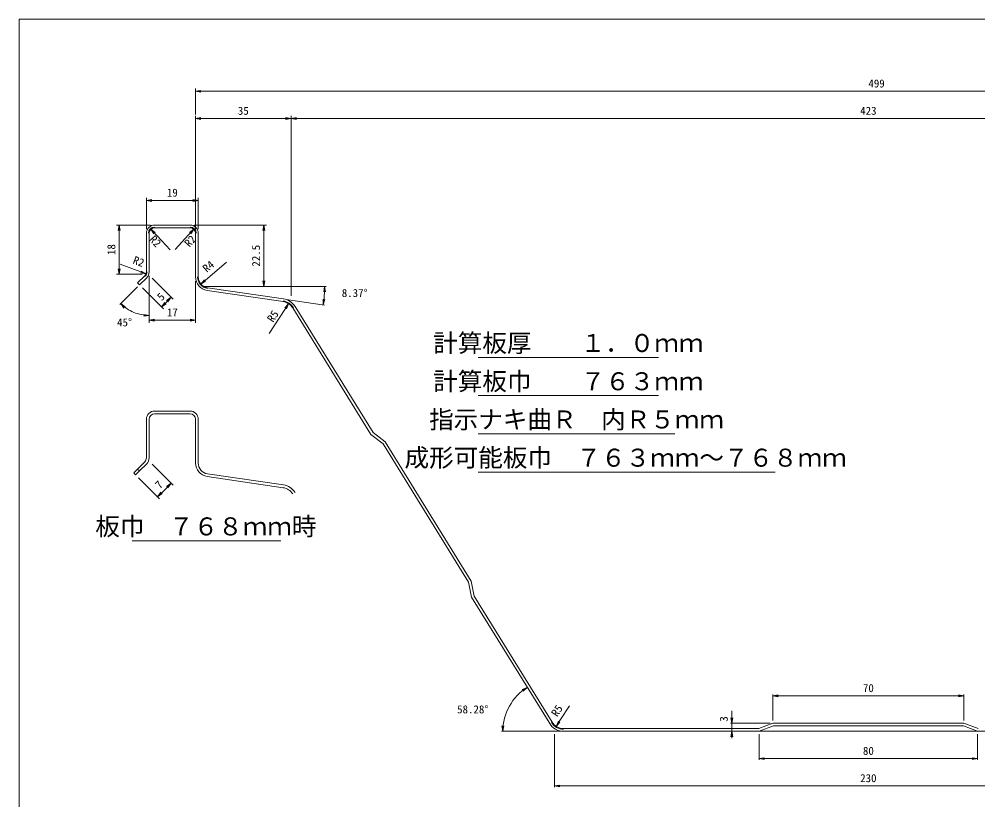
# Model space of a CAD drawing. Units: millimetres on the paper, with parts at other scales. Extents: x -208 to 189, y -167 to 139.
# Drawn here: x -208.4 to 25.7, y -51.2 to 139.4 of the extents above; entities that cross this region are included whole.
import ezdxf
from ezdxf.enums import TextEntityAlignment as Align

# ---------------------------------------------------------------- set-up
doc = ezdxf.new("R2010")
doc.units = ezdxf.units.MM
for name, color, linetype, lineweight in [('0-0_寸法', 7, 'Continuous', 18), ('0-1_通り', 7, 'Continuous', 18), ('1-1', 7, 'Continuous', 18), ('F-F', 5, 'Continuous', 18)]:
    doc.layers.add(name, color=color, linetype=linetype, lineweight=lineweight)
doc.styles.add('ＭＳ ゴシック', font='')
doc.styles.get('ＭＳ ゴシック').set_extended_font_data('MS Gothic')

# ---------------------------------------------------------------- blocks, each defined once
blk = doc.blocks.new('_OPEN')
at = {"layer": '0-0_寸法'}
blk.add_line((0, 0), (-1, 0), dxfattribs=at)
blk.add_lwpolyline([(-1, 0.1667), (0, 0), (-1, -0.1667)], dxfattribs=at)
blk = doc.blocks.new('D1')
at = {"layer": '0-1_通り', "color": 5}
for p, q in [((34.476, 362.166), (34.476, 371.666)), ((34.476, 370.666), (283.976, 370.666)), ((533.476, 370.666), (283.976, 370.666))]:
    blk.add_line(p, q, dxfattribs=at)
at = {"layer": '0-1_通り', "xscale": 2, "yscale": 2, "rotation": 180}
blk.add_blockref('_OPEN', (34.476, 370.666), dxfattribs=at)
at = {"layer": '0-1_通り', "style": 'ＭＳ ゴシック'}
blk.add_text('499', height=2.933, dxfattribs=at).set_placement((280.976, 371.166), align=Align.BOTTOM_LEFT)
blk = doc.blocks.new('D2')
at = {"layer": '0-1_通り', "color": 5}
for p, q in [((33.976, 321.666), (60.476, 321.666)), ((59.476, 321.666), (59.476, 310.416)), ((59.476, 299.166), (59.476, 310.416)), ((36.976, 299.166), (60.476, 299.166))]:
    blk.add_line(p, q, dxfattribs=at)
at = {"layer": '0-1_通り', "xscale": 2, "yscale": 2}
for p, rotation in [((59.476, 321.666), 90), ((59.476, 299.166), 270)]:
    blk.add_blockref('_OPEN', p, dxfattribs=dict(at, rotation=rotation))
at = {"layer": '0-1_通り', "style": 'ＭＳ ゴシック'}
blk.add_text('22.5', height=2.933, rotation=90, dxfattribs=at).set_placement((58.976, 306.416), align=Align.BOTTOM_LEFT)
blk = doc.blocks.new('D3')
at = {"layer": '0-1_通り', "color": 5}
blk.add_lwpolyline([(27.043, 312.639), (33.145, 319.408), (33.815, 320.151)], dxfattribs=at)
at = {"layer": '0-1_通り', "xscale": 2, "yscale": 2, "rotation": 47.96641}
blk.add_blockref('_OPEN', (33.815, 320.151), dxfattribs=at)
at = {"layer": '0-1_通り', "style": 'ＭＳ ゴシック'}
blk.add_text('R2', height=2.933, rotation=47.966, dxfattribs=at).set_placement((32.911, 312.735), align=Align.BOTTOM_LEFT)
blk = doc.blocks.new('D4')
at = {"layer": '0-1_通り', "color": 5}
for p, q in [((16.476, 320.166), (16.476, 331.666)), ((16.476, 330.666), (25.976, 330.666)), ((35.476, 330.666), (25.976, 330.666)), ((35.476, 320.166), (35.476, 331.666))]:
    blk.add_line(p, q, dxfattribs=at)
at = {"layer": '0-1_通り', "xscale": 2, "yscale": 2, "rotation": 180}
blk.add_blockref('_OPEN', (16.476, 330.666), dxfattribs=at)
at = {"layer": '0-1_通り', "xscale": 2, "yscale": 2}
blk.add_blockref('_OPEN', (35.476, 330.666), dxfattribs=at)
at = {"layer": '0-1_通り', "style": 'ＭＳ ゴシック'}
blk.add_text('19', height=2.933, dxfattribs=at).set_placement((23.976, 331.166), align=Align.BOTTOM_LEFT)
blk = doc.blocks.new('D5')
at = {"layer": '0-1_通り', "color": 5}
blk.add_lwpolyline([(25.139, 312.514), (18.799, 319.401), (18.121, 320.137)], dxfattribs=at)
at = {"layer": '0-1_通り', "xscale": 2, "yscale": 2, "rotation": 132.632}
blk.add_blockref('_OPEN', (18.121, 320.137), dxfattribs=at)
at = {"layer": '0-1_通り', "style": 'ＭＳ ゴシック'}
blk.add_text('R2', height=2.933, rotation=312.632, dxfattribs=at).set_placement((16.672, 315.593), align=Align.BOTTOM_LEFT)
blk = doc.blocks.new('D6')
at = {"layer": '0-1_通り', "color": 5}
for p, q in [((18.537, 302.191), (26.254, 294.473)), ((15.001, 298.655), (22.719, 290.938)), ((25.547, 295.18), (23.779, 293.413)), ((22.011, 291.645), (23.779, 293.413))]:
    blk.add_line(p, q, dxfattribs=at)
at = {"layer": '0-1_通り', "xscale": 2, "yscale": 2}
for p, rotation in [((25.547, 295.18), 45), ((22.011, 291.645), 225)]:
    blk.add_blockref('_OPEN', p, dxfattribs=dict(at, rotation=rotation))
at = {"layer": '0-1_通り', "style": 'ＭＳ ゴシック'}
blk.add_text('5', height=2.933, rotation=45, dxfattribs=at).set_placement((22.719, 293.059), align=Align.BOTTOM_LEFT)
blk = doc.blocks.new('D7')
at = {"layer": '0-1_通り', "color": 5}
for p, q in [((17.976, 321.666), (5.476, 321.666)), ((6.476, 321.666), (6.476, 312.666)), ((6.476, 303.666), (6.476, 312.666)), ((14.976, 303.666), (5.476, 303.666))]:
    blk.add_line(p, q, dxfattribs=at)
at = {"layer": '0-1_通り', "xscale": 2, "yscale": 2}
for p, rotation in [((6.476, 321.666), 90), ((6.476, 303.666), 270)]:
    blk.add_blockref('_OPEN', p, dxfattribs=dict(at, rotation=rotation))
at = {"layer": '0-1_通り', "style": 'ＭＳ ゴシック'}
blk.add_text('18', height=2.933, rotation=90, dxfattribs=at).set_placement((5.976, 310.666), align=Align.BOTTOM_LEFT)
blk = doc.blocks.new('D8')
at = {"layer": '0-1_通り', "color": 5}
blk.add_lwpolyline([(6.894, 307.373), (15.411, 304.139), (16.346, 303.784)], dxfattribs=at)
at = {"layer": '0-1_通り', "xscale": 2, "yscale": 2, "rotation": 339.20575}
blk.add_blockref('_OPEN', (16.346, 303.784), dxfattribs=at)
at = {"layer": '0-1_通り', "style": 'ＭＳ ゴシック'}
blk.add_text('R2', height=2.933, rotation=339.206, dxfattribs=at).set_placement((10.961, 306.815), align=Align.BOTTOM_LEFT)
blk = doc.blocks.new('D9')
at = {"layer": '0-1_通り', "color": 5}
blk.add_line((13.233, 299.009), (6.728, 292.504), dxfattribs=at)
for start, end in [(225, 247.5), (247.5, 270)]:
    blk.add_arc((17.476, 303.251), 14.699, start, end, dxfattribs=at)
at = {"layer": '0-1_通り', "xscale": 2, "yscale": 2, "rotation": 135}
blk.add_blockref('_OPEN', (7.082, 292.857), dxfattribs=at)
at = {"layer": '0-1_通り', "xscale": 2, "yscale": 2}
blk.add_blockref('_OPEN', (17.476, 288.552), dxfattribs=at)
at = {"layer": '0-1_通り', "style": 'ＭＳ ゴシック'}
blk.add_text('45%%d', height=2.933, dxfattribs=at).set_placement((5.741, 283.652), align=Align.BOTTOM_LEFT)
blk = doc.blocks.new('D10')
at = {"layer": '0-1_通り', "color": 5}
for p, q in [((34.476, 320.166), (34.476, 361.666)), ((34.476, 360.666), (51.976, 360.666)), ((69.476, 360.666), (51.976, 360.666))]:
    blk.add_line(p, q, dxfattribs=at)
at = {"layer": '0-1_通り', "xscale": 2, "yscale": 2, "rotation": 180}
blk.add_blockref('_OPEN', (34.476, 360.666), dxfattribs=at)
at = {"layer": '0-1_通り', "xscale": 2, "yscale": 2}
blk.add_blockref('_OPEN', (69.476, 360.666), dxfattribs=at)
at = {"layer": '0-1_通り', "style": 'ＭＳ ゴシック'}
blk.add_text('35', height=2.933, dxfattribs=at).set_placement((49.976, 361.166), align=Align.BOTTOM_LEFT)
blk = doc.blocks.new('D11')
at = {"layer": '0-1_通り', "color": 5}
for p, q in [((69.476, 295.666), (69.476, 361.666)), ((69.476, 360.666), (280.976, 360.666)), ((492.476, 360.666), (280.976, 360.666))]:
    blk.add_line(p, q, dxfattribs=at)
at = {"layer": '0-1_通り', "xscale": 2, "yscale": 2, "rotation": 180}
blk.add_blockref('_OPEN', (69.476, 360.666), dxfattribs=at)
at = {"layer": '0-1_通り', "style": 'ＭＳ ゴシック'}
blk.add_text('423', height=2.933, dxfattribs=at).set_placement((277.976, 361.166), align=Align.BOTTOM_LEFT)
blk = doc.blocks.new('D13')
at = {"layer": '0-1_通り', "color": 5}
for p, q in [((17.476, 302.994), (17.476, 285.819)), ((34.476, 301.12), (34.476, 285.819)), ((17.476, 286.819), (25.976, 286.819)), ((34.476, 286.819), (25.976, 286.819))]:
    blk.add_line(p, q, dxfattribs=at)
at = {"layer": '0-1_通り', "xscale": 2, "yscale": 2, "rotation": 180}
blk.add_blockref('_OPEN', (17.476, 286.819), dxfattribs=at)
at = {"layer": '0-1_通り', "xscale": 2, "yscale": 2}
blk.add_blockref('_OPEN', (34.476, 286.819), dxfattribs=at)
at = {"layer": '0-1_通り', "style": 'ＭＳ ゴシック'}
blk.add_text('17', height=2.933, dxfattribs=at).set_placement((23.976, 287.319), align=Align.BOTTOM_LEFT)
blk = doc.blocks.new('D14')
at = {"layer": '0-1_通り', "color": 5}
blk.add_lwpolyline([(45.773, 308.059), (37.962, 301.313), (36.449, 300.006)], dxfattribs=at)
at = {"layer": '0-1_通り', "xscale": 2, "yscale": 2, "rotation": 220.81706}
blk.add_blockref('_OPEN', (36.449, 300.006), dxfattribs=at)
at = {"layer": '0-1_通り', "style": 'ＭＳ ゴシック'}
blk.add_text('R4', height=2.933, rotation=40.817, dxfattribs=at).set_placement((39.192, 303.44), align=Align.BOTTOM_LEFT)
blk = doc.blocks.new('D17')
at = {"layer": '0-1_通り', "color": 5}
for p, q in [((240.976, 135.166), (240.976, 125.666)), ((320.976, 135.166), (320.976, 125.666)), ((240.976, 126.166), (280.976, 126.166)), ((320.976, 126.166), (280.976, 126.166))]:
    blk.add_line(p, q, dxfattribs=at)
at = {"layer": '0-1_通り', "xscale": 2, "yscale": 2, "rotation": 180}
blk.add_blockref('_OPEN', (240.976, 126.166), dxfattribs=at)
at = {"layer": '0-1_通り', "xscale": 2, "yscale": 2}
blk.add_blockref('_OPEN', (320.976, 126.166), dxfattribs=at)
at = {"layer": '0-1_通り', "style": 'ＭＳ ゴシック'}
blk.add_text('80', height=2.933, dxfattribs=at).set_placement((278.976, 126.666), align=Align.BOTTOM_LEFT)
blk = doc.blocks.new('D18')
at = {"layer": '0-1_通り', "color": 5}
for p, q in [((245.976, 140.166), (245.976, 149.666)), ((245.976, 149.166), (280.976, 149.166)), ((315.976, 149.166), (280.976, 149.166)), ((315.976, 140.166), (315.976, 149.666))]:
    blk.add_line(p, q, dxfattribs=at)
at = {"layer": '0-1_通り', "xscale": 2, "yscale": 2, "rotation": 180}
blk.add_blockref('_OPEN', (245.976, 149.166), dxfattribs=at)
at = {"layer": '0-1_通り', "xscale": 2, "yscale": 2}
blk.add_blockref('_OPEN', (315.976, 149.166), dxfattribs=at)
at = {"layer": '0-1_通り', "style": 'ＭＳ ゴシック'}
blk.add_text('70', height=2.933, dxfattribs=at).set_placement((278.976, 149.666), align=Align.BOTTOM_LEFT)
blk = doc.blocks.new('D19')
at = {"layer": '0-1_通り', "color": 5}
for p, q in [((230.976, 143.714), (230.976, 137.666)), ((244.976, 139.166), (230.476, 139.166)), ((230.976, 133.666), (230.976, 137.666))]:
    blk.add_line(p, q, dxfattribs=at)
at = {"layer": '0-1_通り', "xscale": 2, "yscale": 2}
for p, rotation in [((230.976, 139.166), 270), ((230.976, 136.166), 90)]:
    blk.add_blockref('_OPEN', p, dxfattribs=dict(at, rotation=rotation))
at = {"layer": '0-1_通り', "style": 'ＭＳ ゴシック'}
blk.add_text('3', height=2.933, rotation=90, dxfattribs=at).set_placement((230.334, 139.714), align=Align.BOTTOM_LEFT)
blk = doc.blocks.new('D20')
at = {"layer": '0-1_通り', "color": 5}
for p, q in [((165.976, 135.166), (165.976, 115.666)), ((395.976, 135.166), (395.976, 115.666)), ((165.976, 116.166), (280.976, 116.166)), ((395.976, 116.166), (280.976, 116.166))]:
    blk.add_line(p, q, dxfattribs=at)
at = {"layer": '0-1_通り', "xscale": 2, "yscale": 2, "rotation": 180}
blk.add_blockref('_OPEN', (165.976, 116.166), dxfattribs=at)
at = {"layer": '0-1_通り', "xscale": 2, "yscale": 2}
blk.add_blockref('_OPEN', (395.976, 116.166), dxfattribs=at)
at = {"layer": '0-1_通り', "style": 'ＭＳ ゴシック'}
blk.add_text('230', height=2.933, dxfattribs=at).set_placement((277.976, 116.666), align=Align.BOTTOM_LEFT)
blk = doc.blocks.new('D22')
at = {"layer": '0-1_通り', "color": 5}
blk.add_lwpolyline([(61.446, 281.951), (67.214, 290.725), (68.587, 292.814)], dxfattribs=at)
at = {"layer": '0-1_通り', "xscale": 2, "yscale": 2, "rotation": 56.67924}
blk.add_blockref('_OPEN', (68.587, 292.814), dxfattribs=at)
at = {"layer": '0-1_通り', "style": 'ＭＳ ゴシック'}
blk.add_text('R5', height=2.933, rotation=56.679, dxfattribs=at).set_placement((63.643, 285.293), align=Align.BOTTOM_LEFT)
blk = doc.blocks.new('D30')
at = {"layer": '0-1_通り', "color": 5}
blk.add_lwpolyline([(171.511, 145.493), (167.946, 140.078), (166.571, 137.989)], dxfattribs=at)
at = {"layer": '0-1_通り', "xscale": 2, "yscale": 2, "rotation": 236.64043}
blk.add_blockref('_OPEN', (166.571, 137.989), dxfattribs=at)
at = {"layer": '0-1_通り', "style": 'ＭＳ ゴシック'}
blk.add_text('R5', height=2.933, rotation=56.64, dxfattribs=at).set_placement((167.727, 140.801), align=Align.BOTTOM_LEFT)
blk = doc.blocks.new('D31')
at = {"layer": '0-1_通り', "color": 5}
for p, q in [((18.537, 234.042), (26.254, 226.324)), ((13.587, 229.092), (21.304, 221.374)), ((25.547, 227.031), (23.072, 224.556)), ((20.597, 222.082), (23.072, 224.556))]:
    blk.add_line(p, q, dxfattribs=at)
at = {"layer": '0-1_通り', "xscale": 2, "yscale": 2}
for p, rotation in [((25.547, 227.031), 45), ((20.597, 222.082), 225)]:
    blk.add_blockref('_OPEN', p, dxfattribs=dict(at, rotation=rotation))
at = {"layer": '0-1_通り', "style": 'ＭＳ ゴシック'}
blk.add_text('7', height=2.933, rotation=45, dxfattribs=at).set_placement((22.011, 224.203), align=Align.BOTTOM_LEFT)
blk = doc.blocks.new('D33')
at = {"layer": '0-1_通り', "color": 5}
blk.add_line((168.321, 136.166), (146.543, 136.166), dxfattribs=at)
for start, end in [(121.72437, 150.86219), (150.86219, 180)]:
    blk.add_arc((165.976, 136.166), 18.933, start, end, dxfattribs=at)
at = {"layer": '0-1_通り', "xscale": 2, "yscale": 2}
for p, rotation in [((156.02, 152.27), 31.72437), ((147.043, 136.166), 270)]:
    blk.add_blockref('_OPEN', p, dxfattribs=dict(at, rotation=rotation))
at = {"layer": '0-1_通り', "style": 'ＭＳ ゴシック'}
blk.add_text('58.28%%d', height=2.933, dxfattribs=at).set_placement((130.315, 141.87), align=Align.BOTTOM_LEFT)
blk = doc.blocks.new('D35')
at = {"layer": '0-1_通り', "color": 5}
for p, q in [((60.476, 299.166), (82.272, 299.166)), ((67.703, 294.426), (81.774, 292.357))]:
    blk.add_line(p, q, dxfattribs=at)
for start, end in [(355.81706, 0), (351.63411, 355.81706)]:
    blk.add_arc((35.476, 299.166), 46.296, start, end, dxfattribs=at)
at = {"layer": '0-1_通り', "xscale": 2, "yscale": 2}
for p, rotation in [((81.772, 299.166), 90), ((81.28, 292.43), 261.63411)]:
    blk.add_blockref('_OPEN', p, dxfattribs=dict(at, rotation=rotation))
at = {"layer": '0-1_通り', "style": 'ＭＳ ゴシック'}
blk.add_text('8.37%%d', height=2.933, dxfattribs=at).set_placement((88.054, 294.4), align=Align.BOTTOM_LEFT)

msp = doc.modelspace()

# ---------------------------------------------------------------- linework, layer by layer
at = {"layer": '1-1'}
for p, q in [((-166.696, 89.176), (-175.362, 89.176)), ((-177.362, 77.729), (-177.362, 87.176)), ((-176.696, 77.729), (-176.696, 87.176)), ((-166.696, 88.51), (-175.362, 88.51)), ((-165.362, 76.479), (-165.362, 87.176)), ((-164.696, 76.479), (-164.696, 87.176)), ((-179.524, 75.015), (-177.753, 76.786)), ((-179.053, 74.543), (-179.524, 75.015)), ((-179.053, 74.543), (-177.281, 76.314)), ((-162.514, 73.182), (-143.967, 70.454)), ((-143.87, 71.114), (-162.417, 73.841)), ((-141.617, 68.909), (-122.513, 38.006)), ((-141.05, 69.26), (-122.011, 38.462)), ((-166.696, 43.744), (-175.362, 43.744)), ((-166.696, 43.077), (-175.362, 43.077)), ((-177.362, 32.296), (-177.362, 41.744)), ((-176.696, 32.296), (-176.696, 41.744)), ((-165.362, 31.047), (-165.362, 41.744)), ((-164.696, 31.047), (-164.696, 41.744)), ((-179.524, 29.582), (-177.753, 31.353)), ((-179.053, 29.11), (-177.281, 30.882)), ((-179.053, 29.11), (-179.524, 29.582)), ((-143.87, 25.681), (-162.417, 28.408)), ((-162.514, 27.749), (-143.967, 25.022)), ((-97.974, -1.688), (-78.868, -32.594)), ((-97.342, -1.443), (-78.301, -32.243)), ((-75.466, -33.824), (-27.82, -33.824)), ((-75.466, -34.49), (-27.696, -34.49)), ((73.408, -34.49), (-75.466, -34.49)), ((73.408, -34.49), (25.638, -34.49))]:
    msp.add_line(p, q, dxfattribs=at)
at = {"layer": '1-1', "color": 1}
for p, q in [((-96.313, 56.827), (-52.313, 56.827)), ((-96.313, 47.494), (-52.313, 47.494)), ((-96.313, 38.16), (-48.313, 38.16)), ((-96.313, 28.827), (-23.832, 28.827)), ((-180.841, 12.047), (-144.53, 12.047))]:
    msp.add_line(p, q, dxfattribs=at)
at = {"layer": '1-1'}
for points in [[(-122.513, 38.006), (-119.561, 35.766), (-98.658, 1.954), (-97.974, -1.688)], [(-97.342, -1.443), (-98.026, 2.199), (-119.059, 36.222), (-122.011, 38.462)], [(25.762, -33.824), (22.304, -32.49), (-24.362, -32.49), (-27.82, -33.824)], [(-27.696, -34.49), (-24.238, -33.157), (22.18, -33.157), (25.638, -34.49)]]:
    msp.add_lwpolyline(points, dxfattribs=at)
at = {"layer": '1-1', "color": 3}
msp.add_lwpolyline([(-179.524, 29.582), (-180.467, 28.639), (-179.995, 28.168), (-179.053, 29.11)], dxfattribs=at)
at = {"layer": '1-1'}
for centre, radius, start, end in [((-175.362, 87.176), 2, 90, 180), ((-166.696, 87.176), 2, 0, 90), ((-175.362, 87.176), 1.5, 90, 180), ((-175.362, 87.176), 1.333, 90, 180), ((-166.696, 87.176), 1.5, 0, 90), ((-166.696, 87.176), 1.333, 0, 90), ((-178.696, 77.729), 1.333, 315, 0), ((-178.696, 77.729), 1.5, 315, 0), ((-178.696, 77.729), 2, 315, 0), ((-162.029, 76.479), 3.333, 180, 261.63411), ((-162.029, 76.479), 2.833, 180, 261.63411), ((-162.029, 76.479), 2.667, 180, 261.63411), ((-144.452, 67.156), 3.333, 31.72437, 81.63411), ((-144.452, 67.156), 3.5, 31.72437, 81.63411), ((-144.452, 67.156), 4, 31.72437, 81.63411), ((-175.362, 41.744), 2, 90, 180), ((-175.362, 41.744), 1.333, 90, 180), ((-166.696, 41.744), 2, 0, 90), ((-166.696, 41.744), 1.333, 0, 90), ((-178.696, 32.296), 1.333, 315, 0), ((-178.696, 32.296), 2, 315, 0), ((-162.029, 31.047), 3.333, 180, 261.63411), ((-162.029, 31.047), 2.667, 180, 261.63411), ((-144.452, 21.724), 3.333, 31.72437, 81.63411), ((-144.452, 21.724), 4, 31.72437, 81.63411), ((-75.466, -30.49), 4, 211.72437, 270), ((-75.466, -30.49), 3.5, 211.72437, 270), ((-75.466, -30.49), 3.333, 211.72437, 270)]:
    msp.add_arc(centre, radius, start, end, dxfattribs=at)
at = {"layer": 'F-F', "color": 7}
for p, q in [((-208.437, 139.449), (-208.437, -139.581)), ((-208.437, 139.439), (189.163, 139.439)), ((-208.427, 139.449), (-208.427, -139.581))]:
    msp.add_line(p, q, dxfattribs=at)

# ---------------------------------------------------------------- block references
at = {"layer": '1-1', "xscale": 0.6666667, "yscale": 0.6666667}
for name in ['D1', 'D10', 'D11', 'D4', 'D7', 'D2', 'D5', 'D3', 'D8', 'D14', 'D6', 'D13', 'D9', 'D35', 'D22', 'D31', 'D18', 'D33', 'D30', 'D19', 'D20', 'D17']:
    msp.add_blockref(name, (-188.346, -125.267), dxfattribs=at)

# ---------------------------------------------------------------- texts
at = {"layer": '1-1', "style": 'ＭＳ ゴシック'}
for s, p in [('計算板厚\u3000\u3000１．０ｍｍ', (-107.313, 56.834)), ('計算板巾\u3000\u3000７６３ｍｍ', (-107.313, 47.494)), ('指示ナキ曲Ｒ\u3000内Ｒ５ｍｍ', (-108.313, 38.16)), ('成形可能板巾\u3000７６３ｍｍ～７６８ｍｍ', (-114.313, 28.827)), ('板巾\u3000７６８ｍｍ時', (-189.841, 12.047))]:
    msp.add_text(s, height=4.399, dxfattribs=at).set_placement(p, align=Align.BOTTOM_LEFT)

doc.saveas('drawing.dxf')
